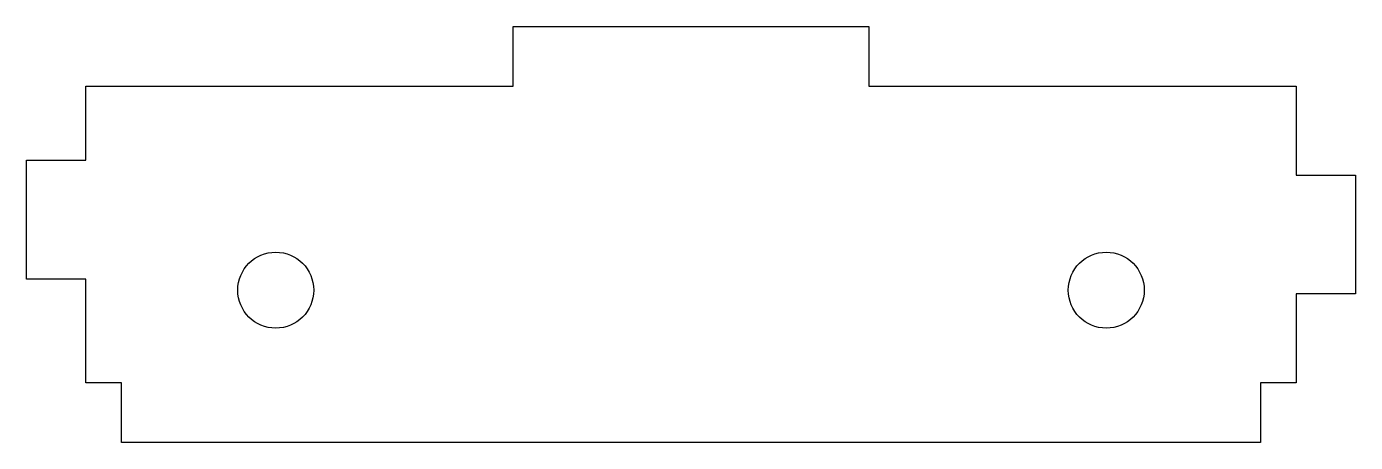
# Model space of a CAD drawing. Header units: millimetres. Extents: x 23.3 to 79.3, y -12.5 to 5.
import ezdxf

# ---------------------------------------------------------------- set-up
doc = ezdxf.new("R2010")
doc.units = ezdxf.units.MM
doc.layers.get('0').update_dxf_attribs({"linetype": 'CONTINUOUS'})

msp = doc.modelspace()

# ---------------------------------------------------------------- linework, layer by layer
msp.add_lwpolyline([(76.783, -9.99), (75.283, -9.99), (75.283, -12.49), (27.285, -12.49), (27.285, -9.99), (25.785, -9.99), (25.785, -5.615), (23.285, -5.615), (23.285, -0.615), (25.785, -0.615), (25.785, 2.51), (43.784, 2.51), (43.784, 5.01), (58.784, 5.01), (58.784, 2.51), (76.783, 2.51), (76.783, -1.24), (79.283, -1.24), (79.283, -6.24), (76.783, -6.24)], close=True)
for centre in [(33.784, -6.083), (68.784, -6.083)]:
    msp.add_circle(centre, 1.6)

doc.saveas('drawing.dxf')
